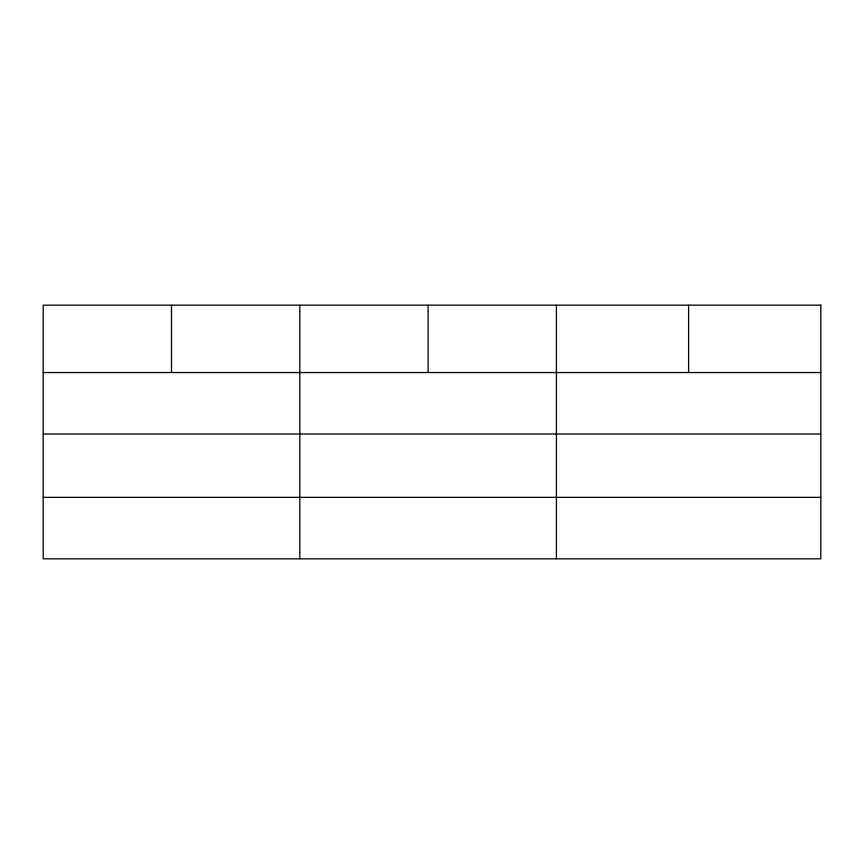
<?xml version="1.0" encoding="UTF-8"?>
<svg xmlns="http://www.w3.org/2000/svg" width="864" height="864" viewBox="0 0 864 864"><rect width="100%" height="100%" fill="white"/><g stroke="black" fill="none" stroke-linecap="round" stroke-linejoin="round"><path stroke-width="1.3" d="M43.2 372.546L820.8 372.546M43.2 434.02L820.8 434.02M43.2 497.362L820.8 497.362M688.608 305.165L688.608 372.546M556.416 305.165L556.416 558.835M428.112 305.165L428.112 372.546M299.808 305.165L299.808 558.835M171.504 305.165L171.504 372.546M820.8 305.165L43.2 305.165L43.2 558.835L820.8 558.835L820.8 305.165"/></g></svg>
